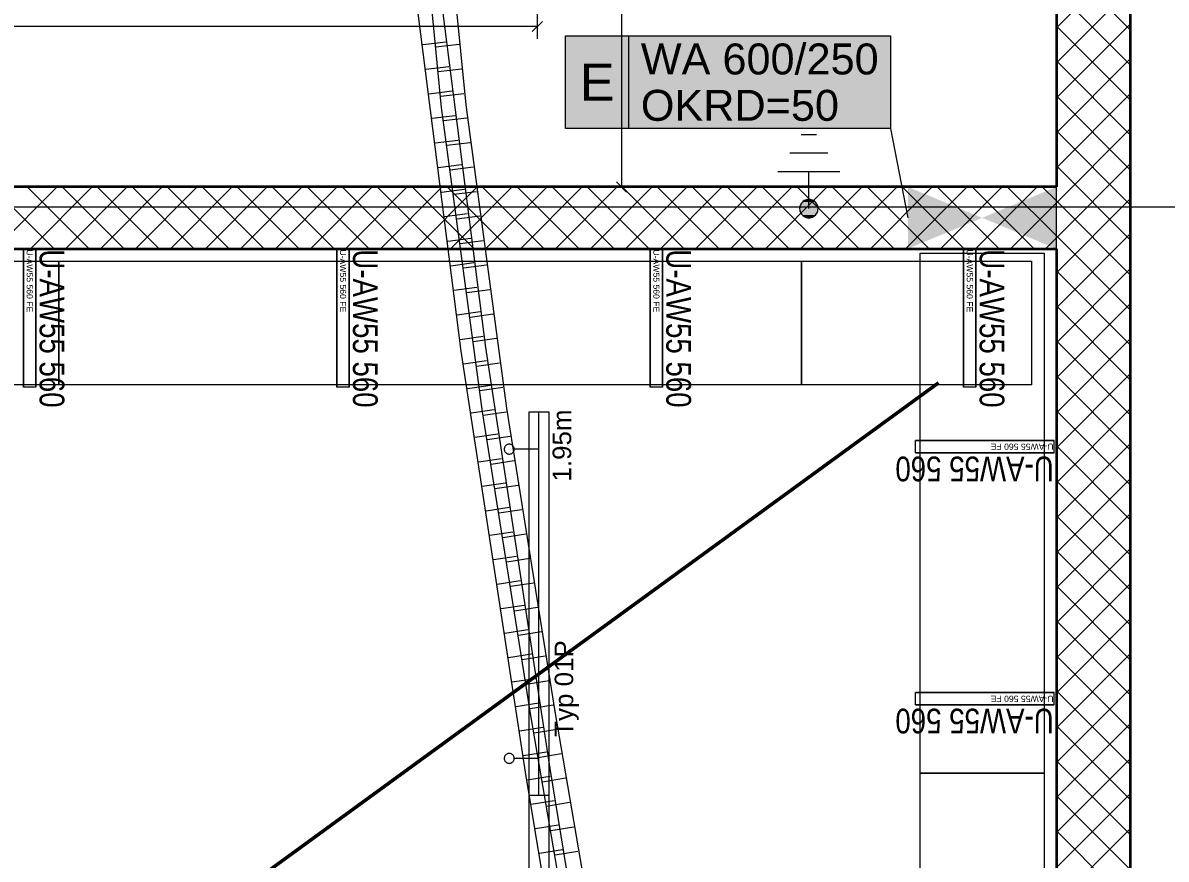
# Model space of a CAD drawing. Extents: x -1132 to 613, y -179 to 712.
# Drawn here: x -30.1 to 62.3, y 349.8 to 417.4 of the extents above; entities that cross this region are included whole.
import ezdxf
from ezdxf.lldxf.tags import DXFTag

# ---------------------------------------------------------------- set-up
doc = ezdxf.new("R2010")
doc.units = 0
doc.layers.get('0').update_dxf_attribs({"lineweight": 13})
for name, color, linetype, lineweight in [('A-WALL-____-MCUT', 7, 'Continuous', 35), ('A-WALL-____-PATT', 7, 'Continuous', 35), ('S-GRID-____-OTLN', 7, 'Continuous', 5)]:
    doc.layers.add(name, color=color, linetype=linetype, lineweight=lineweight)
for name, color, linetype, lineweight, true_color in [('EL01_VVV_Mass', 7, 'Continuous', 13, 0xb2b200), ('EL01_WAN_Aussparung Wand', 7, 'Continuous', 13, 0x7f5f3f), ('EL01_WAN_Aussparung Wand Text', 7, 'Continuous', 13, 0x7f5f3f), ('EL01_WAN_Leuchten', 7, 'Continuous', 13, 0x0080ff), ('EL01_WAN_Leuchtentyp', 7, 'Continuous', 13, 0x0099ff), ('EL01_WAN_Potentialausgleich', 1, 'Continuous', 13, 0xff0000), ('EL01_WAN_Trassen', 40, 'Continuous', 13, 0xffbf00), ('EL01_WAN_Trassen Befestigung', 7, 'Continuous', 13, 0xb2b200), ('EL01_WAN_Verteiler', 1, 'Continuous', 13, 0xff0000), ('X_Geometrie', 3, 'Continuous', 50, 0x00ff00)]:
    doc.layers.add(name, color=color, linetype=linetype, lineweight=lineweight, true_color=true_color)
doc.styles.get("Standard").update_dxf_attribs({"font": 'arial.ttf'})
tags = doc.linetypes.add('_Rasterlinie_', pattern=[0.375, 0.2, -0.05, 0.075, -0.05]).pattern_tags.tags
tags[10:11] = [DXFTag(74, 4), DXFTag(75, 0), DXFTag(340, '0'), DXFTag(46, 1.0), DXFTag(50, 0.0), DXFTag(44, 0.0), DXFTag(45, 0.0)]
tags[8:9] = [DXFTag(74, 4), DXFTag(75, 0), DXFTag(340, '0'), DXFTag(46, 1.0), DXFTag(50, 0.0), DXFTag(44, 0.0), DXFTag(45, 0.0)]
tags[6:7] = [DXFTag(74, 4), DXFTag(75, 0), DXFTag(340, '0'), DXFTag(46, 1.0), DXFTag(50, 0.0), DXFTag(44, 0.0), DXFTag(45, 0.0)]
tags[4:5] = [DXFTag(74, 4), DXFTag(75, 0), DXFTag(340, '0'), DXFTag(46, 1.0), DXFTag(50, 0.0), DXFTag(44, 0.0), DXFTag(45, 0.0)]

# ---------------------------------------------------------------- blocks, each defined once
blk = doc.blocks.new('Referenz-A0UNPDE96I', base_point=(-1115.886, -117.372))
at = {"layer": 'A-WALL-____-MCUT', "color": 0, "linetype": 'Continuous', "ltscale": 0.35}
for p, q in [((59.385, -113.603), (59.385, 561.478)), ((53.385, 555.478), (53.385, 404.178)), ((53.385, 404.178), (-95.415, 404.178)), ((-87.215, 399.178), (53.385, 399.178)), ((53.385, 399.178), (53.385, 294.778))]:
    blk.add_line(p, q, dxfattribs=at)
at = {"layer": 'A-WALL-____-MCUT', "color": 0, "linetype": 'Continuous', "lineweight": 9, "ltscale": 0.13}
blk.add_line((53.385, 399.178), (53.385, 404.178), dxfattribs=at)
at = {"layer": 'A-WALL-____-PATT', "color": 0, "linetype": 'Continuous', "lineweight": 9, "ltscale": 0.13}
for p, q in [((53.385, 417.031), (59.385, 423.031)), ((59.385, 416.842), (53.385, 422.842)), ((53.385, 414.203), (59.385, 420.203)), ((59.385, 414.014), (53.385, 420.014)), ((53.385, 411.374), (59.385, 417.374)), ((59.385, 411.185), (53.385, 417.185)), ((53.385, 408.546), (59.385, 414.546)), ((59.385, 408.357), (53.385, 414.357)), ((53.385, 405.717), (59.385, 411.717)), ((59.385, 405.528), (53.385, 411.528)), ((53.385, 402.889), (59.385, 408.889)), ((59.385, 402.7), (53.385, 408.7)), ((53.385, 400.06), (59.385, 406.06)), ((59.385, 399.872), (53.385, 405.872)), ((-27.603, 399.178), (-32.603, 404.178)), ((-32.35, 399.178), (-27.35, 404.178)), ((-24.774, 399.178), (-29.774, 404.178)), ((-29.521, 399.178), (-24.521, 404.178)), ((-21.946, 399.178), (-26.946, 404.178)), ((-26.693, 399.178), (-21.693, 404.178)), ((-19.117, 399.178), (-24.117, 404.178)), ((-23.864, 399.178), (-18.864, 404.178)), ((-16.289, 399.178), (-21.289, 404.178)), ((-21.036, 399.178), (-16.036, 404.178)), ((-13.46, 399.178), (-18.46, 404.178)), ((-18.207, 399.178), (-13.207, 404.178)), ((-10.632, 399.178), (-15.632, 404.178)), ((-15.379, 399.178), (-10.379, 404.178)), ((-7.804, 399.178), (-12.804, 404.178)), ((-12.551, 399.178), (-7.551, 404.178)), ((-4.975, 399.178), (-9.975, 404.178)), ((-9.722, 399.178), (-4.722, 404.178)), ((-2.147, 399.178), (-7.147, 404.178)), ((-6.894, 399.178), (-1.894, 404.178)), ((0.682, 399.178), (-4.318, 404.178)), ((-4.065, 399.178), (0.935, 404.178)), ((3.51, 399.178), (-1.49, 404.178)), ((-1.237, 399.178), (3.763, 404.178)), ((6.339, 399.178), (1.339, 404.178)), ((1.592, 399.178), (6.592, 404.178)), ((9.167, 399.178), (4.167, 404.178)), ((4.42, 399.178), (9.42, 404.178)), ((11.995, 399.178), (6.995, 404.178)), ((7.248, 399.178), (12.248, 404.178)), ((14.824, 399.178), (9.824, 404.178)), ((10.077, 399.178), (15.077, 404.178)), ((17.652, 399.178), (12.652, 404.178)), ((12.905, 399.178), (17.905, 404.178)), ((20.481, 399.178), (15.481, 404.178)), ((15.734, 399.178), (20.734, 404.178)), ((23.309, 399.178), (18.309, 404.178)), ((18.562, 399.178), (23.562, 404.178)), ((26.138, 399.178), (21.138, 404.178)), ((21.39, 399.178), (26.39, 404.178)), ((28.966, 399.178), (23.966, 404.178)), ((24.219, 399.178), (29.219, 404.178)), ((31.794, 399.178), (26.794, 404.178)), ((27.047, 399.178), (32.047, 404.178)), ((34.623, 399.178), (29.623, 404.178)), ((29.876, 399.178), (34.876, 404.178)), ((37.451, 399.178), (32.451, 404.178)), ((32.704, 399.178), (37.704, 404.178)), ((40.28, 399.178), (35.28, 404.178)), ((35.533, 399.178), (40.533, 404.178)), ((43.108, 399.178), (38.108, 404.178)), ((38.361, 399.178), (43.361, 404.178)), ((45.937, 399.178), (40.937, 404.178)), ((41.189, 399.178), (46.189, 404.178)), ((48.765, 399.178), (43.765, 404.178)), ((44.018, 399.178), (49.018, 404.178)), ((51.593, 399.178), (46.593, 404.178)), ((46.846, 399.178), (51.846, 404.178)), ((53.385, 400.215), (49.422, 404.178)), ((53.385, 403.043), (52.25, 404.178)), ((49.675, 399.178), (53.385, 402.889)), ((53.385, 397.232), (59.385, 403.232)), ((59.385, 397.043), (53.385, 403.043)), ((52.503, 399.178), (53.385, 400.06)), ((53.385, 394.404), (59.385, 400.404)), ((59.385, 394.215), (53.385, 400.215)), ((53.385, 391.575), (59.385, 397.575)), ((59.385, 391.386), (53.385, 397.386)), ((53.385, 388.747), (59.385, 394.747)), ((59.385, 388.558), (53.385, 394.558)), ((53.385, 385.918), (59.385, 391.918)), ((59.385, 385.729), (53.385, 391.729)), ((53.385, 383.09), (59.385, 389.09)), ((59.385, 382.901), (53.385, 388.901)), ((53.385, 380.261), (59.385, 386.261)), ((59.385, 380.073), (53.385, 386.073)), ((53.385, 377.433), (59.385, 383.433)), ((59.385, 377.244), (53.385, 383.244)), ((53.385, 374.605), (59.385, 380.605)), ((59.385, 374.416), (53.385, 380.416)), ((53.385, 371.776), (59.385, 377.776)), ((59.385, 371.587), (53.385, 377.587)), ((53.385, 368.948), (59.385, 374.948)), ((59.385, 368.759), (53.385, 374.759)), ((53.385, 366.119), (59.385, 372.119)), ((59.385, 365.93), (53.385, 371.93)), ((53.385, 363.291), (59.385, 369.291)), ((59.385, 363.102), (53.385, 369.102)), ((53.385, 360.462), (59.385, 366.462)), ((59.385, 360.274), (53.385, 366.274)), ((53.385, 357.634), (59.385, 363.634)), ((59.385, 357.445), (53.385, 363.445)), ((53.385, 354.806), (59.385, 360.806)), ((59.385, 354.617), (53.385, 360.617)), ((53.385, 351.977), (59.385, 357.977)), ((59.385, 351.788), (53.385, 357.788)), ((53.385, 349.149), (59.385, 355.149)), ((59.385, 348.96), (53.385, 354.96)), ((53.385, 346.32), (59.385, 352.32)), ((59.385, 346.131), (53.385, 352.131))]:
    blk.add_line(p, q, dxfattribs=at)
at = {"layer": 'S-GRID-____-OTLN', "color": 0, "linetype": '_Rasterlinie_', "ltscale": 0.13}
blk.add_line((-1107.612, 402.578), (119.376, 402.578), dxfattribs=at)
at = {"layer": 'X_Geometrie', "color": 0, "linetype": 'Continuous', "ltscale": 0.5}
blk.add_line((-77.651, 299.851), (43.869, 388.342), dxfattribs=at)
blk = doc.blocks.new('IfcObject-A0UNPDG16I', base_point=(40.665, 380.378))
at = {"layer": 'EL01_WAN_Trassen', "linetype": 'ByBlock', "lineweight": -2, "ltscale": 0.13}
for p, q in [((42.017, 382.678), (42.017, 383.678)), ((42.017, 382.678), (42.017, 383.678)), ((53.217, 383.678), (42.017, 383.678)), ((42.017, 383.678), (42.017, 383.678)), ((42.017, 383.678), (53.217, 383.678)), ((53.217, 382.678), (53.217, 383.678)), ((53.217, 382.678), (53.217, 383.678)), ((53.217, 383.678), (53.217, 383.678)), ((53.217, 382.678), (42.017, 382.678)), ((42.017, 382.678), (42.017, 382.678)), ((42.017, 382.678), (53.217, 382.678)), ((53.217, 382.678), (53.217, 382.678))]:
    blk.add_line(p, q, dxfattribs=at)
at = {"layer": 'EL01_WAN_Trassen', "lineweight": -2, "attachment_point": 1, "rotation": 180}
for s, insert, char_height in [('{\\fArial;U-AW55 560 FE}', (53.162, 382.928), 0.5), ('{\\W0.8;\\fArial;U-AW55 560}', (53.171, 380.378), 2)]:
    blk.add_mtext(s, dxfattribs=dict(at, insert=insert, char_height=char_height))
blk = doc.blocks.new('IfcObject-A0UNPDG36I', base_point=(45.887, 386.626))
at = {"layer": 'EL01_WAN_Trassen', "linetype": 'ByBlock', "lineweight": -2, "ltscale": 0.13}
for p, q in [((46.887, 399.178), (45.887, 399.178)), ((46.887, 399.178), (45.887, 399.178)), ((45.887, 399.178), (45.887, 387.978)), ((45.887, 387.978), (45.887, 399.178)), ((45.887, 399.178), (45.887, 399.178)), ((46.887, 399.178), (46.887, 387.978)), ((46.887, 387.978), (46.887, 399.178)), ((46.887, 399.178), (46.887, 399.178)), ((46.887, 387.978), (45.887, 387.978)), ((46.887, 387.978), (45.887, 387.978)), ((45.887, 387.978), (45.887, 387.978)), ((46.887, 387.978), (46.887, 387.978))]:
    blk.add_line(p, q, dxfattribs=at)
at = {"layer": 'EL01_WAN_Trassen', "lineweight": -2, "attachment_point": 1, "rotation": 270}
for s, insert, char_height in [('{\\fArial;U-AW55 560 FE}', (46.637, 399.123), 0.5), ('{\\W0.8;\\fArial;U-AW55 560}', (49.187, 399.132), 2)]:
    blk.add_mtext(s, dxfattribs=dict(at, insert=insert, char_height=char_height))
blk = doc.blocks.new('IfcObject-A0UNPDGV6I', base_point=(-4.753, 386.626))
at = {"layer": 'EL01_WAN_Trassen', "linetype": 'ByBlock', "lineweight": -2, "ltscale": 0.13}
for p, q in [((-3.753, 399.178), (-4.753, 399.178)), ((-3.753, 399.178), (-4.753, 399.178)), ((-4.753, 399.178), (-4.753, 387.978)), ((-4.753, 387.978), (-4.753, 399.178)), ((-4.753, 399.178), (-4.753, 399.178)), ((-3.753, 399.178), (-3.753, 387.978)), ((-3.753, 387.978), (-3.753, 399.178)), ((-3.753, 399.178), (-3.753, 399.178)), ((-3.753, 387.978), (-4.753, 387.978)), ((-3.753, 387.978), (-4.753, 387.978)), ((-4.753, 387.978), (-4.753, 387.978)), ((-3.753, 387.978), (-3.753, 387.978))]:
    blk.add_line(p, q, dxfattribs=at)
at = {"layer": 'EL01_WAN_Trassen', "lineweight": -2, "attachment_point": 1, "rotation": 270}
for s, insert, char_height in [('{\\fArial;U-AW55 560 FE}', (-4.003, 399.123), 0.5), ('{\\W0.8;\\fArial;U-AW55 560}', (-1.453, 399.132), 2)]:
    blk.add_mtext(s, dxfattribs=dict(at, insert=insert, char_height=char_height))
blk = doc.blocks.new('IfcObject-A0UNPDHL6I', base_point=(20.567, 386.626))
at = {"layer": 'EL01_WAN_Trassen', "linetype": 'ByBlock', "lineweight": -2, "ltscale": 0.13}
for p, q in [((21.567, 399.178), (20.567, 399.178)), ((21.567, 399.178), (20.567, 399.178)), ((20.567, 399.178), (20.567, 387.978)), ((20.567, 387.978), (20.567, 399.178)), ((20.567, 399.178), (20.567, 399.178)), ((21.567, 399.178), (21.567, 387.978)), ((21.567, 387.978), (21.567, 399.178)), ((21.567, 399.178), (21.567, 399.178)), ((21.567, 387.978), (20.567, 387.978)), ((21.567, 387.978), (20.567, 387.978)), ((20.567, 387.978), (20.567, 387.978)), ((21.567, 387.978), (21.567, 387.978))]:
    blk.add_line(p, q, dxfattribs=at)
at = {"layer": 'EL01_WAN_Trassen', "lineweight": -2, "attachment_point": 1, "rotation": 270}
for s, insert, char_height in [('{\\fArial;U-AW55 560 FE}', (21.317, 399.123), 0.5), ('{\\W0.8;\\fArial;U-AW55 560}', (23.867, 399.132), 2)]:
    blk.add_mtext(s, dxfattribs=dict(at, insert=insert, char_height=char_height))
blk = doc.blocks.new('Kabelkanal-A0UNPDIR6I', base_point=(-27.213, 388.178))
at = {"color": 0, "linetype": 'ByBlock', "lineweight": -2, "ltscale": 0.13}
for p, q in [((-27.213, 388.178), (-27.213, 398.178)), ((-27.213, 398.178), (32.787, 398.178)), ((32.787, 398.178), (32.787, 388.178)), ((32.787, 388.178), (-27.213, 388.178))]:
    blk.add_line(p, q, dxfattribs=at)
blk = doc.blocks.new('Kabelkanal-A0UNPDIX6I', base_point=(-85.213, 388.178))
at = {"color": 0, "linetype": 'ByBlock', "lineweight": -2, "ltscale": 0.13}
for p, q in [((-85.213, 388.178), (-85.213, 398.178)), ((-85.213, 398.178), (-27.213, 398.178)), ((-27.213, 398.178), (-27.213, 388.178)), ((-27.213, 388.178), (-85.213, 388.178))]:
    blk.add_line(p, q, dxfattribs=at)
blk = doc.blocks.new('IfcObject-A0UNPDJ56I', base_point=(-30.073, 386.626))
at = {"layer": 'EL01_WAN_Trassen', "linetype": 'ByBlock', "lineweight": -2, "ltscale": 0.13}
for p, q in [((-29.073, 399.178), (-30.073, 399.178)), ((-29.073, 399.178), (-30.073, 399.178)), ((-30.073, 399.178), (-30.073, 387.978)), ((-30.073, 387.978), (-30.073, 399.178)), ((-30.073, 399.178), (-30.073, 399.178)), ((-29.073, 399.178), (-29.073, 387.978)), ((-29.073, 387.978), (-29.073, 399.178)), ((-29.073, 399.178), (-29.073, 399.178)), ((-29.073, 387.978), (-30.073, 387.978)), ((-29.073, 387.978), (-30.073, 387.978)), ((-30.073, 387.978), (-30.073, 387.978)), ((-29.073, 387.978), (-29.073, 387.978))]:
    blk.add_line(p, q, dxfattribs=at)
at = {"layer": 'EL01_WAN_Trassen', "lineweight": -2, "attachment_point": 1, "rotation": 270}
for s, insert, char_height in [('{\\fArial;U-AW55 560 FE}', (-29.323, 399.123), 0.5), ('{\\W0.8;\\fArial;U-AW55 560}', (-26.773, 399.132), 2)]:
    blk.add_mtext(s, dxfattribs=dict(at, insert=insert, char_height=char_height))
blk = doc.blocks.new('Kabelkanal-A0UNPDJN6I', base_point=(42.387, 296.778))
at = {"color": 0, "linetype": 'ByBlock', "lineweight": -2, "ltscale": 0.13}
for p, q in [((42.387, 296.778), (42.387, 356.778)), ((42.387, 356.778), (52.387, 356.778)), ((52.387, 356.778), (52.387, 296.778)), ((52.387, 296.778), (42.387, 296.778))]:
    blk.add_line(p, q, dxfattribs=at)
blk = doc.blocks.new('Kabelkanal-A0UNPDLD6I', base_point=(42.387, 356.778))
at = {"color": 0, "linetype": 'ByBlock', "lineweight": -2, "ltscale": 0.13}
for p, q in [((42.387, 356.778), (42.387, 398.812)), ((42.387, 398.812), (52.387, 398.812)), ((52.387, 398.812), (52.387, 356.778)), ((52.387, 356.778), (42.387, 356.778))]:
    blk.add_line(p, q, dxfattribs=at)
blk = doc.blocks.new('Kabelkanal-A0UNPDN96I', base_point=(32.787, 388.178))
at = {"color": 0, "linetype": 'ByBlock', "lineweight": -2, "ltscale": 0.13}
for p, q in [((32.787, 388.178), (32.787, 398.178)), ((32.787, 398.178), (51.387, 398.178)), ((51.387, 398.178), (51.387, 388.178)), ((51.387, 388.178), (32.787, 388.178))]:
    blk.add_line(p, q, dxfattribs=at)
blk = doc.blocks.new('Wanddurchbruch-A0UNPDS36I', base_point=(41.387, 399.178))
at = {"color": 0, "linetype": 'ByBlock', "lineweight": -2, "ltscale": 0.13}
for p, q in [((41.387, 404.178), (53.387, 404.178)), ((41.387, 399.178), (53.387, 399.178))]:
    blk.add_line(p, q, dxfattribs=at)
for points in [[(47.387, 401.678), (41.387, 401.678), (41.387, 404.178)], [(53.387, 401.678), (47.387, 401.678), (53.387, 404.178)], [(41.387, 399.178), (47.387, 401.678), (41.387, 401.678)], [(53.387, 399.178), (53.387, 401.678), (47.387, 401.678)]]:
    blk.add_solid(points, dxfattribs=at)
blk = doc.blocks.new('Durchbruch beschriften-A0UNPDS56I', base_point=(13.719, 401.678))
at = {"color": 0, "linetype": 'ByBlock', "lineweight": -2, "ltscale": 0.13}
for p, q in [((13.719, 408.897), (13.719, 416.397)), ((13.719, 416.397), (39.986, 416.397)), ((18.839, 408.897), (18.839, 416.397)), ((39.986, 416.397), (39.986, 408.897)), ((39.986, 408.897), (13.719, 408.897)), ((39.986, 408.897), (41.387, 401.678))]:
    blk.add_line(p, q, dxfattribs=at)
at = {"color": 7, "linetype": 'ByBlock', "lineweight": -2, "ltscale": 0.13, "true_color": 0xffffff}
for points in [[(39.986, 408.897), (13.719, 408.897), (39.986, 416.397)], [(13.719, 408.897), (39.986, 416.397), (13.719, 416.397)], [(39.986, 416.397), (13.719, 416.397), (13.719, 416.397)], [(39.986, 408.897), (39.986, 408.897), (13.719, 408.897)]]:
    blk.add_solid(points, dxfattribs=at)
at = {"color": 0, "linetype": 'ByBlock', "lineweight": -2, "ltscale": 0.13, "char_height": 2.5, "attachment_point": 1}
for s, insert in [('{\\fArial; WA 600/250 }', (18.839, 415.772)), ('{\\fArial; OKRD=50 }', (18.839, 412.022))]:
    blk.add_mtext(s, dxfattribs=dict(at, insert=insert))
at = {"color": 40, "linetype": 'ByBlock', "lineweight": -2, "ltscale": 0.13, "true_color": 0xffbf00, "insert": (14.882, 414.147), "char_height": 3, "attachment_point": 1}
blk.add_mtext('{\\fArial;E}', dxfattribs=at)
blk = doc.blocks.new('IfcObject-A0UNPDU16I', base_point=(40.665, 359.998))
at = {"layer": 'EL01_WAN_Trassen', "linetype": 'ByBlock', "lineweight": -2, "ltscale": 0.13}
for p, q in [((42.017, 362.298), (42.017, 363.298)), ((42.017, 362.298), (42.017, 363.298)), ((53.217, 363.298), (42.017, 363.298)), ((42.017, 363.298), (42.017, 363.298)), ((42.017, 363.298), (53.217, 363.298)), ((53.217, 362.298), (53.217, 363.298)), ((53.217, 362.298), (53.217, 363.298)), ((53.217, 363.298), (53.217, 363.298)), ((53.217, 362.298), (42.017, 362.298)), ((42.017, 362.298), (42.017, 362.298)), ((42.017, 362.298), (53.217, 362.298)), ((53.217, 362.298), (53.217, 362.298))]:
    blk.add_line(p, q, dxfattribs=at)
at = {"layer": 'EL01_WAN_Trassen', "lineweight": -2, "attachment_point": 1, "rotation": 180}
for s, insert, char_height in [('{\\fArial;U-AW55 560 FE}', (53.162, 362.548), 0.5), ('{\\W0.8;\\fArial;U-AW55 560}', (53.171, 359.998), 2)]:
    blk.add_mtext(s, dxfattribs=dict(at, insert=insert, char_height=char_height))
blk = doc.blocks.new('Typ 01P-A0UNPENP6I', base_point=(8.774, 307.958))
at = {"color": 0, "lineweight": -2}
for p, q in [((10.774, 307.958), (10.774, 385.998)), ((10.774, 385.998), (12.374, 385.998)), ((12.374, 385.978), (10.774, 385.978)), ((11.574, 354.978), (11.574, 385.978)), ((12.374, 385.998), (12.374, 307.958)), ((8.778, 383.03), (8.774, 382.978)), ((8.774, 382.978), (8.778, 382.926)), ((8.788, 383.082), (8.778, 383.03)), ((8.778, 382.926), (8.788, 382.875)), ((8.805, 383.131), (8.788, 383.082)), ((8.788, 382.875), (8.805, 382.825)), ((8.828, 383.178), (8.805, 383.131)), ((8.805, 382.825), (8.828, 382.778)), ((8.857, 383.222), (8.828, 383.178)), ((8.828, 382.778), (8.857, 382.735)), ((8.891, 383.261), (8.857, 383.222)), ((8.857, 382.735), (8.891, 382.695)), ((8.931, 383.296), (8.891, 383.261)), ((8.891, 382.695), (8.931, 382.661)), ((8.974, 383.325), (8.931, 383.296)), ((8.931, 382.661), (8.974, 382.632)), ((9.021, 383.348), (8.974, 383.325)), ((8.974, 382.632), (9.021, 382.609)), ((9.071, 383.365), (9.021, 383.348)), ((9.021, 382.609), (9.071, 382.592)), ((9.122, 383.375), (9.071, 383.365)), ((9.071, 382.592), (9.122, 382.582)), ((9.174, 383.378), (9.122, 383.375)), ((9.122, 382.582), (9.174, 382.578)), ((9.226, 383.375), (9.174, 383.378)), ((9.174, 382.578), (9.226, 382.582)), ((9.278, 383.365), (9.226, 383.375)), ((9.226, 382.582), (9.278, 382.592)), ((9.327, 383.348), (9.278, 383.365)), ((9.278, 382.592), (9.327, 382.609)), ((9.374, 383.325), (9.327, 383.348)), ((9.327, 382.609), (9.374, 382.632)), ((9.418, 383.296), (9.374, 383.325)), ((9.374, 382.632), (9.418, 382.661)), ((9.457, 383.261), (9.418, 383.296)), ((9.418, 382.661), (9.457, 382.695)), ((9.492, 383.222), (9.457, 383.261)), ((9.457, 382.695), (9.492, 382.735)), ((9.521, 383.178), (9.492, 383.222)), ((9.492, 382.735), (9.521, 382.778)), ((9.544, 383.131), (9.521, 383.178)), ((9.521, 382.778), (9.544, 382.825)), ((9.561, 383.082), (9.544, 383.131)), ((9.544, 382.825), (9.561, 382.875)), ((9.571, 383.03), (9.561, 383.082)), ((9.561, 382.875), (9.571, 382.926)), ((9.574, 382.978), (9.571, 383.03)), ((9.571, 382.926), (9.574, 382.978)), ((11.574, 382.978), (9.574, 382.978)), ((8.778, 358.03), (8.774, 357.978)), ((8.774, 357.978), (8.778, 357.926)), ((8.788, 358.082), (8.778, 358.03)), ((8.778, 357.926), (8.788, 357.875)), ((8.805, 358.131), (8.788, 358.082)), ((8.788, 357.875), (8.805, 357.825)), ((8.828, 358.178), (8.805, 358.131)), ((8.805, 357.825), (8.828, 357.778)), ((8.857, 358.222), (8.828, 358.178)), ((8.828, 357.778), (8.857, 357.735)), ((8.891, 358.261), (8.857, 358.222)), ((8.857, 357.735), (8.891, 357.695)), ((8.931, 358.296), (8.891, 358.261)), ((8.891, 357.695), (8.931, 357.661)), ((8.974, 358.325), (8.931, 358.296)), ((8.931, 357.661), (8.974, 357.632)), ((9.021, 358.348), (8.974, 358.325)), ((8.974, 357.632), (9.021, 357.609)), ((9.071, 358.365), (9.021, 358.348)), ((9.021, 357.609), (9.071, 357.592)), ((9.122, 358.375), (9.071, 358.365)), ((9.071, 357.592), (9.122, 357.582)), ((9.174, 358.378), (9.122, 358.375)), ((9.122, 357.582), (9.174, 357.578)), ((9.226, 358.375), (9.174, 358.378)), ((9.174, 357.578), (9.226, 357.582)), ((9.278, 358.365), (9.226, 358.375)), ((9.226, 357.582), (9.278, 357.592)), ((9.327, 358.348), (9.278, 358.365)), ((9.278, 357.592), (9.327, 357.609)), ((9.374, 358.325), (9.327, 358.348)), ((9.327, 357.609), (9.374, 357.632)), ((9.418, 358.296), (9.374, 358.325)), ((9.374, 357.632), (9.418, 357.661)), ((9.457, 358.261), (9.418, 358.296)), ((9.418, 357.661), (9.457, 357.695)), ((9.492, 358.222), (9.457, 358.261)), ((9.457, 357.695), (9.492, 357.735)), ((9.521, 358.178), (9.492, 358.222)), ((9.492, 357.735), (9.521, 357.778)), ((9.544, 358.131), (9.521, 358.178)), ((9.521, 357.778), (9.544, 357.825)), ((9.561, 358.082), (9.544, 358.131)), ((9.544, 357.825), (9.561, 357.875)), ((9.571, 358.03), (9.561, 358.082)), ((9.561, 357.875), (9.571, 357.926)), ((9.574, 357.978), (9.571, 358.03)), ((9.571, 357.926), (9.574, 357.978)), ((11.574, 357.978), (9.574, 357.978)), ((12.374, 354.978), (10.774, 354.978)), ((12.374, 338.978), (10.774, 338.978)), ((11.574, 307.978), (11.574, 338.978)), ((8.931, 336.296), (8.891, 336.261)), ((8.974, 336.325), (8.931, 336.296)), ((9.021, 336.348), (8.974, 336.325)), ((9.071, 336.365), (9.021, 336.348)), ((9.122, 336.375), (9.071, 336.365)), ((9.174, 336.378), (9.122, 336.375)), ((9.226, 336.375), (9.174, 336.378)), ((9.278, 336.365), (9.226, 336.375)), ((9.327, 336.348), (9.278, 336.365)), ((9.374, 336.325), (9.327, 336.348)), ((9.418, 336.296), (9.374, 336.325)), ((9.457, 336.261), (9.418, 336.296)), ((8.778, 336.03), (8.774, 335.978)), ((8.774, 335.978), (8.778, 335.926)), ((8.788, 336.082), (8.778, 336.03)), ((8.778, 335.926), (8.788, 335.875)), ((8.805, 336.131), (8.788, 336.082)), ((8.788, 335.875), (8.805, 335.825)), ((8.828, 336.178), (8.805, 336.131)), ((8.805, 335.825), (8.828, 335.778)), ((8.857, 336.222), (8.828, 336.178)), ((8.828, 335.778), (8.857, 335.735)), ((8.891, 336.261), (8.857, 336.222)), ((8.857, 335.735), (8.891, 335.695)), ((8.891, 335.695), (8.931, 335.661)), ((8.931, 335.661), (8.974, 335.632)), ((8.974, 335.632), (9.021, 335.609)), ((9.021, 335.609), (9.071, 335.592)), ((9.071, 335.592), (9.122, 335.582)), ((9.122, 335.582), (9.174, 335.578)), ((9.174, 335.578), (9.226, 335.582)), ((9.226, 335.582), (9.278, 335.592)), ((9.278, 335.592), (9.327, 335.609)), ((9.327, 335.609), (9.374, 335.632)), ((9.374, 335.632), (9.418, 335.661)), ((9.418, 335.661), (9.457, 335.695)), ((9.492, 336.222), (9.457, 336.261)), ((9.457, 335.695), (9.492, 335.735)), ((9.521, 336.178), (9.492, 336.222)), ((9.492, 335.735), (9.521, 335.778)), ((9.544, 336.131), (9.521, 336.178)), ((9.521, 335.778), (9.544, 335.825)), ((9.561, 336.082), (9.544, 336.131)), ((9.544, 335.825), (9.561, 335.875)), ((9.571, 336.03), (9.561, 336.082)), ((9.561, 335.875), (9.571, 335.926)), ((9.574, 335.978), (9.571, 336.03)), ((9.571, 335.926), (9.574, 335.978)), ((11.574, 335.978), (9.574, 335.978)), ((9.021, 311.348), (8.974, 311.325)), ((9.071, 311.365), (9.021, 311.348)), ((9.122, 311.375), (9.071, 311.365)), ((9.174, 311.378), (9.122, 311.375)), ((9.226, 311.375), (9.174, 311.378)), ((9.278, 311.365), (9.226, 311.375)), ((9.327, 311.348), (9.278, 311.365)), ((9.374, 311.325), (9.327, 311.348)), ((8.778, 311.03), (8.774, 310.978)), ((8.774, 310.978), (8.778, 310.926)), ((8.788, 311.082), (8.778, 311.03)), ((8.778, 310.926), (8.788, 310.875)), ((8.805, 311.131), (8.788, 311.082)), ((8.788, 310.875), (8.805, 310.825)), ((8.828, 311.178), (8.805, 311.131)), ((8.805, 310.825), (8.828, 310.778)), ((8.857, 311.222), (8.828, 311.178)), ((8.828, 310.778), (8.857, 310.735)), ((8.891, 311.261), (8.857, 311.222)), ((8.857, 310.735), (8.891, 310.695)), ((8.931, 311.296), (8.891, 311.261)), ((8.891, 310.695), (8.931, 310.661)), ((8.974, 311.325), (8.931, 311.296)), ((8.931, 310.661), (8.974, 310.632)), ((8.974, 310.632), (9.021, 310.609)), ((9.021, 310.609), (9.071, 310.592)), ((9.071, 310.592), (9.122, 310.582)), ((9.122, 310.582), (9.174, 310.578)), ((9.174, 310.578), (9.226, 310.582)), ((9.226, 310.582), (9.278, 310.592)), ((9.278, 310.592), (9.327, 310.609)), ((9.327, 310.609), (9.374, 310.632)), ((9.418, 311.296), (9.374, 311.325)), ((9.374, 310.632), (9.418, 310.661)), ((9.457, 311.261), (9.418, 311.296)), ((9.418, 310.661), (9.457, 310.695)), ((9.492, 311.222), (9.457, 311.261)), ((9.457, 310.695), (9.492, 310.735)), ((9.521, 311.178), (9.492, 311.222)), ((9.492, 310.735), (9.521, 310.778)), ((9.544, 311.131), (9.521, 311.178)), ((9.521, 310.778), (9.544, 310.825)), ((9.561, 311.082), (9.544, 311.131)), ((9.544, 310.825), (9.561, 310.875)), ((9.571, 311.03), (9.561, 311.082)), ((9.561, 310.875), (9.571, 310.926)), ((9.574, 310.978), (9.571, 311.03)), ((9.571, 310.926), (9.574, 310.978)), ((11.574, 310.978), (9.574, 310.978)), ((12.374, 307.978), (10.774, 307.978)), ((12.374, 307.958), (10.774, 307.958))]:
    blk.add_line(p, q, dxfattribs=at)
blk = doc.blocks.new('Bauteilbeschriftung-A0UNPENR6I', base_point=(12.68, 380.358))
at = {"color": 0, "linetype": 'ByBlock', "lineweight": -2, "ltscale": 0.13, "insert": (12.68, 380.358), "char_height": 1.5, "attachment_point": 1, "rotation": 90}
blk.add_mtext('{\\fArial;1.95m}', dxfattribs=at)
blk = doc.blocks.new('Maß-A0UNPF2J6I', base_point=(12.953, 403.765))
at = {"color": 0, "lineweight": -2}
for p, q in [((18.659, 450.935), (17.832, 451.763)), ((19.246, 451.349), (12.953, 451.349)), ((18.246, 451.349), (18.246, 404.178)), ((17.246, 404.178), (53.387, 404.178)), ((18.659, 403.765), (17.832, 404.592))]:
    blk.add_line(p, q, dxfattribs=at)
at = {"color": 0, "lineweight": -2, "insert": (14.912, 424.98), "char_height": 2.5, "attachment_point": 1, "rotation": 90}
blk.add_mtext('{\\fArial;236}', dxfattribs=at)
blk = doc.blocks.new('Flexrohr-A0UNPFU56I', base_point=(0.133, 153.107))
at = {"color": 0, "lineweight": -2}
for p, q in [((1.283, 435.218), (3.67, 410.593)), ((3.277, 435.361), (5.656, 410.822)), ((3.253, 415.513), (5.122, 415.712)), ((3.446, 413.519), (5.315, 413.725)), ((3.64, 411.525), (5.507, 411.738)), ((3.67, 410.593), (6.976, 386.001)), ((5.656, 410.822), (8.955, 386.292)), ((3.872, 409.536), (5.739, 409.755)), ((4.139, 407.552), (6.006, 407.775)), ((4.406, 405.568), (6.272, 405.795)), ((4.673, 403.583), (6.538, 403.815)), ((4.939, 401.599), (6.804, 401.836)), ((5.206, 399.614), (7.071, 399.856)), ((5.473, 397.63), (7.337, 397.876)), ((5.74, 395.645), (7.603, 395.896)), ((6.007, 393.661), (7.869, 393.916)), ((6.274, 391.677), (8.136, 391.937)), ((6.541, 389.692), (8.402, 389.957)), ((6.807, 387.708), (8.668, 387.977)), ((8.955, 386.292), (12.859, 361.771)), ((6.976, 386.001), (10.886, 361.445)), ((7.081, 385.724), (8.941, 385.998)), ((7.396, 383.748), (9.255, 384.024)), ((7.711, 381.771), (9.57, 382.05)), ((8.025, 379.795), (9.884, 380.077)), ((8.34, 377.819), (10.198, 378.103)), ((8.655, 375.842), (10.513, 376.129)), ((8.969, 373.866), (10.827, 374.155)), ((9.284, 371.889), (11.141, 372.181)), ((9.599, 369.913), (11.455, 370.208)), ((9.913, 367.936), (11.77, 368.234)), ((10.228, 365.96), (12.084, 366.26)), ((10.543, 363.983), (12.398, 364.286)), ((10.857, 362.007), (12.712, 362.312)), ((10.886, 361.445), (15.082, 336.926)), ((12.859, 361.771), (17.053, 337.263)), ((11.188, 360.034), (13.043, 360.341)), ((11.526, 358.062), (13.38, 358.37)), ((11.863, 356.09), (13.718, 356.399)), ((12.2, 354.119), (14.055, 354.428)), ((12.538, 352.147), (14.392, 352.457)), ((12.875, 350.175), (14.729, 350.486))]:
    blk.add_line(p, q, dxfattribs=at)
blk = doc.blocks.new('Flexrohr-A0UNPFUV6I', base_point=(-3.113, 153.13))
at = {"color": 0, "lineweight": -2}
for p, q in [((0.94, 425.018), (5.269, 390.909)), ((2.929, 425.23), (7.249, 391.186)), ((2.186, 415.68), (4.053, 415.896)), ((2.438, 413.694), (4.305, 413.914)), ((2.69, 411.709), (4.556, 411.932)), ((2.942, 409.723), (4.808, 409.95)), ((3.194, 407.737), (5.059, 407.968)), ((3.446, 405.752), (5.311, 405.985)), ((3.698, 403.766), (5.562, 404.003)), ((3.949, 401.78), (5.814, 402.021)), ((4.201, 399.795), (6.065, 400.039)), ((4.453, 397.809), (6.317, 398.057)), ((4.705, 395.823), (6.568, 396.075)), ((4.957, 393.838), (6.82, 394.093)), ((5.209, 391.852), (7.071, 392.111)), ((5.269, 390.909), (10.475, 356.86)), ((7.249, 391.186), (12.451, 357.173)), ((5.488, 389.87), (7.35, 390.132)), ((5.79, 387.893), (7.652, 388.156)), ((6.093, 385.915), (7.954, 386.18)), ((6.395, 383.937), (8.256, 384.204)), ((6.698, 381.959), (8.558, 382.228)), ((7, 379.981), (8.861, 380.252)), ((7.303, 378.003), (9.163, 378.276)), ((7.605, 376.025), (9.465, 376.301)), ((7.908, 374.047), (9.767, 374.325)), ((8.21, 372.069), (10.069, 372.349)), ((8.513, 370.091), (10.371, 370.373)), ((8.815, 368.114), (10.674, 368.397)), ((9.117, 366.136), (10.976, 366.421)), ((9.42, 364.158), (11.278, 364.445)), ((9.722, 362.18), (11.58, 362.469)), ((10.025, 360.202), (11.882, 360.493)), ((10.327, 358.224), (12.184, 358.517)), ((10.475, 356.86), (16.07, 322.834)), ((12.451, 357.173), (18.044, 323.156)), ((10.637, 356.247), (12.493, 356.542)), ((10.961, 354.274), (12.818, 354.569)), ((11.286, 352.3), (13.142, 352.596)), ((11.61, 350.326), (13.467, 350.622))]:
    blk.add_line(p, q, dxfattribs=at)
blk = doc.blocks.new('Erdungs-Anschluss-A0UNPG236I', base_point=(30.887, 401.678))
at = {"color": 0, "linetype": 'ByBlock', "lineweight": -2, "ltscale": 0.13}
for p, q in [((32.762, 408.423), (34.012, 408.423)), ((31.838, 406.923), (34.93, 406.923)), ((30.887, 405.423), (35.887, 405.423)), ((33.387, 402.423), (33.387, 405.423)), ((32.743, 402.795), (32.7, 402.708)), ((32.797, 402.876), (32.743, 402.795)), ((32.861, 402.949), (32.797, 402.876)), ((32.934, 403.013), (32.861, 402.949)), ((33.015, 403.067), (32.934, 403.013)), ((33.102, 403.11), (33.015, 403.067)), ((33.195, 403.142), (33.102, 403.11)), ((33.29, 403.161), (33.195, 403.142)), ((33.387, 403.167), (33.29, 403.161)), ((33.485, 403.161), (33.387, 403.167)), ((33.58, 403.142), (33.485, 403.161)), ((33.672, 403.11), (33.58, 403.142)), ((33.76, 403.067), (33.672, 403.11)), ((33.841, 403.013), (33.76, 403.067)), ((33.914, 402.949), (33.841, 403.013)), ((33.978, 402.876), (33.914, 402.949)), ((34.032, 402.795), (33.978, 402.876)), ((34.075, 402.708), (34.032, 402.795)), ((32.649, 402.52), (32.643, 402.423)), ((32.643, 402.423), (32.649, 402.326)), ((32.668, 402.615), (32.649, 402.52)), ((32.649, 402.326), (32.668, 402.23)), ((32.7, 402.708), (32.668, 402.615)), ((32.668, 402.23), (32.7, 402.138)), ((32.7, 402.138), (32.743, 402.05)), ((32.743, 402.05), (32.797, 401.97)), ((32.797, 401.97), (32.861, 401.896)), ((32.861, 401.896), (32.934, 401.832)), ((33.841, 401.832), (33.914, 401.896)), ((33.914, 401.896), (33.978, 401.97)), ((33.978, 401.97), (34.032, 402.05)), ((34.032, 402.05), (34.075, 402.138)), ((34.106, 402.615), (34.075, 402.708)), ((34.075, 402.138), (34.106, 402.23)), ((34.125, 402.52), (34.106, 402.615)), ((34.106, 402.23), (34.125, 402.326)), ((34.132, 402.423), (34.125, 402.52)), ((34.125, 402.326), (34.132, 402.423)), ((32.934, 401.832), (33.015, 401.778)), ((33.015, 401.778), (33.102, 401.735)), ((33.102, 401.735), (33.195, 401.704)), ((33.195, 401.704), (33.29, 401.685)), ((33.29, 401.685), (33.387, 401.678)), ((33.387, 401.678), (33.485, 401.685)), ((33.485, 401.685), (33.58, 401.704)), ((33.58, 401.704), (33.672, 401.735)), ((33.672, 401.735), (33.76, 401.778)), ((33.76, 401.778), (33.841, 401.832))]:
    blk.add_line(p, q, dxfattribs=at)
for points in [[(34.106, 402.615), (32.668, 402.615), (34.032, 402.795)], [(32.668, 402.615), (34.032, 402.795), (32.743, 402.795)], [(34.032, 402.795), (32.743, 402.795), (33.914, 402.949)], [(32.743, 402.795), (33.914, 402.949), (32.861, 402.949)], [(33.914, 402.949), (32.861, 402.949), (33.76, 403.067)], [(32.861, 402.949), (33.76, 403.067), (33.015, 403.067)], [(33.76, 403.067), (33.015, 403.067), (33.58, 403.142)], [(33.015, 403.067), (33.58, 403.142), (33.195, 403.142)], [(33.58, 403.142), (33.195, 403.142), (33.387, 403.167)], [(34.132, 402.423), (32.643, 402.423), (34.106, 402.615)], [(32.643, 402.423), (34.106, 402.615), (32.668, 402.615)], [(32.668, 402.23), (34.132, 402.423), (32.643, 402.423)], [(34.106, 402.23), (32.668, 402.23), (34.132, 402.423)], [(32.743, 402.05), (34.106, 402.23), (32.668, 402.23)], [(34.032, 402.05), (32.743, 402.05), (34.106, 402.23)], [(32.861, 401.896), (34.032, 402.05), (32.743, 402.05)], [(33.914, 401.896), (32.861, 401.896), (34.032, 402.05)], [(33.015, 401.778), (33.914, 401.896), (32.861, 401.896)], [(33.76, 401.778), (33.015, 401.778), (33.914, 401.896)], [(33.195, 401.704), (33.76, 401.778), (33.015, 401.778)], [(33.58, 401.704), (33.195, 401.704), (33.76, 401.778)], [(33.387, 401.678), (33.58, 401.704), (33.195, 401.704)]]:
    blk.add_solid(points, dxfattribs=at)
blk = doc.blocks.new('Maß-A0UNPG936I', base_point=(-82.466, 416.147))
at = {"color": 0, "lineweight": -2}
for p, q in [((11.453, 416.147), (11.453, 423.329)), ((11.453, 417.147), (-82.052, 417.147)), ((11.04, 416.733), (11.867, 417.561))]:
    blk.add_line(p, q, dxfattribs=at)
blk = doc.blocks.new('MText-A0UNPGBZ6I', base_point=(12.847, 359.725))
at = {"color": 0, "linetype": 'ByBlock', "lineweight": -2, "ltscale": 0.13, "insert": (12.847, 359.725), "char_height": 1.5, "attachment_point": 1, "rotation": 90}
blk.add_mtext('{\\fArial;Typ 01P}', dxfattribs=at)

msp = doc.modelspace()

# ---------------------------------------------------------------- block references
at = {"color": 9, "lineweight": 25, "ltscale": 0.25, "true_color": 0xc0c0c0}
msp.add_blockref('Referenz-A0UNPDE96I', (-1115.886, -117.372), dxfattribs=at)
at = {"layer": 'EL01_VVV_Mass', "linetype": 'Continuous', "ltscale": 0.13}
for name, p in [('Maß-A0UNPF2J6I', (12.953, 403.765)), ('Maß-A0UNPG936I', (-82.466, 416.147))]:
    msp.add_blockref(name, p, dxfattribs=at)
at = {"layer": 'EL01_WAN_Aussparung Wand', "ltscale": 0.13}
msp.add_blockref('Wanddurchbruch-A0UNPDS36I', (41.387, 399.178), dxfattribs=at)
at = {"layer": 'EL01_WAN_Aussparung Wand Text', "ltscale": 0.13}
msp.add_blockref('Durchbruch beschriften-A0UNPDS56I', (13.719, 401.678), dxfattribs=at)
at = {"layer": 'EL01_WAN_Leuchten', "ltscale": 0.13}
for name, p in [('Typ 01P-A0UNPENP6I', (8.774, 307.958)), ('Bauteilbeschriftung-A0UNPENR6I', (12.68, 380.358))]:
    msp.add_blockref(name, p, dxfattribs=at)
at = {"layer": 'EL01_WAN_Leuchtentyp', "ltscale": 0.13}
msp.add_blockref('MText-A0UNPGBZ6I', (12.847, 359.725), dxfattribs=at)
at = {"layer": 'EL01_WAN_Potentialausgleich', "linetype": 'ByBlock', "ltscale": 0.13}
msp.add_blockref('Erdungs-Anschluss-A0UNPG236I', (30.887, 401.678), dxfattribs=at)
at = {"layer": 'EL01_WAN_Trassen', "ltscale": 0.13}
for name, p in [('Kabelkanal-A0UNPDIX6I', (-85.213, 388.178)), ('Kabelkanal-A0UNPDIR6I', (-27.213, 388.178)), ('Kabelkanal-A0UNPDN96I', (32.787, 388.178)), ('Kabelkanal-A0UNPDLD6I', (42.387, 356.778)), ('Kabelkanal-A0UNPDJN6I', (42.387, 296.778))]:
    msp.add_blockref(name, p, dxfattribs=at)
at = {"layer": 'EL01_WAN_Trassen Befestigung', "ltscale": 0.13}
for name, p in [('IfcObject-A0UNPDJ56I', (-30.073, 386.626)), ('IfcObject-A0UNPDGV6I', (-4.753, 386.626)), ('IfcObject-A0UNPDHL6I', (20.567, 386.626)), ('IfcObject-A0UNPDG36I', (45.887, 386.626)), ('IfcObject-A0UNPDG16I', (40.665, 380.378)), ('IfcObject-A0UNPDU16I', (40.665, 359.998))]:
    msp.add_blockref(name, p, dxfattribs=at)
at = {"layer": 'EL01_WAN_Verteiler', "linetype": 'Continuous', "ltscale": 0.13}
for name, p in [('Flexrohr-A0UNPFUV6I', (-3.113, 153.13)), ('Flexrohr-A0UNPFU56I', (0.133, 153.107))]:
    msp.add_blockref(name, p, dxfattribs=at)

doc.saveas('drawing.dxf')
